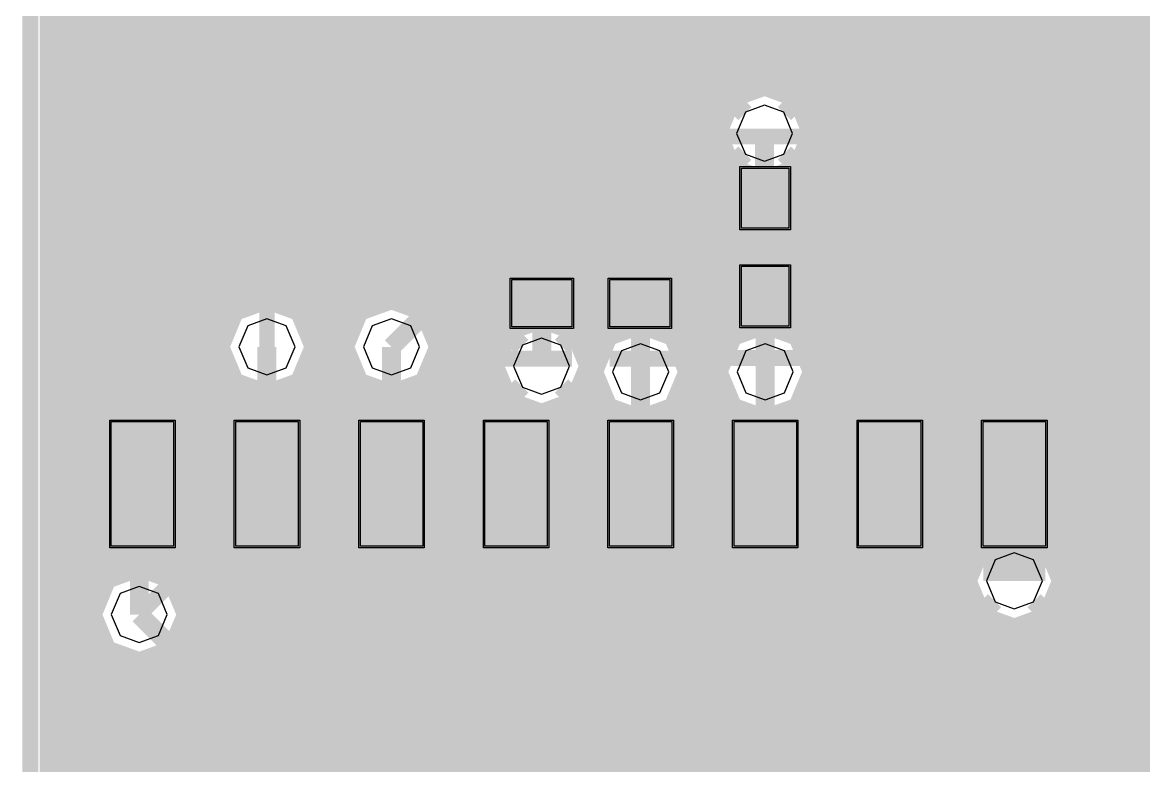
# Model space of a CAD drawing. Extents: x 0.2 to 4.14, y 0.2 to 4.15.
# Drawn here: x 0.197 to 0.906, y 1.67 to 2.14 of the extents above; entities that cross this region are included whole.
import ezdxf

# ---------------------------------------------------------------- set-up
doc = ezdxf.new("R2010")
doc.units = 0
doc.layers.get('0').update_dxf_attribs({"linetype": 'CONTINUOUS'})

msp = doc.modelspace()

# ---------------------------------------------------------------- linework, layer by layer
at = {"color": 151, "const_width": 0.01}
msp.add_lwpolyline([(0.202365, 0.210612), (0.202365, 4.14763)], dxfattribs=at)
at = {"color": 254, "const_width": 0.01}
for points in [[(0.202365, 0.210612), (0.202365, 4.14763)], [(0.631944, 2.01004), (0.631944, 2.06803)], [(0.631944, 2.06803), (0.701932, 2.06803)], [(0.701932, 2.06803), (0.701932, 2.01004)], [(0.544706, 1.99756), (0.486654, 1.99756)], [(0.486654, 1.99756), (0.486654, 1.92757)], [(0.568685, 1.99756), (0.626682, 1.99756)], [(0.626682, 1.99756), (0.626682, 1.92757)], [(0.631944, 1.986), (0.631944, 1.928)], [(0.701932, 1.928), (0.701932, 1.986)], [(0.486654, 1.92757), (0.544706, 1.92757)], [(0.626682, 1.92757), (0.568685, 1.92757)], [(0.631944, 1.928), (0.701932, 1.928)]]:
    msp.add_lwpolyline(points, dxfattribs=at)
at = {"color": 40}
for points, const_width in [([(0.202365, 0.210612), (0.202365, 4.14763)], 0.01), ([(0.391331, 1.88579), (0.391331, 2.62642)], 0.00984), ([(0.351942, 1.935), (0.351942, 2.61426)], 0.00984), ([(0.430718, 1.935), (0.857856, 2.36219)], 0.012), ([(0.666504, 2.07004), (0.666504, 2.02903)], 0.012), ([(0.666504, 2.02903), (0.666938, 2.02903)], 0.012), ([(0.666938, 1.91928), (0.666938, 1.96701)], 0.012), ([(0.525608, 1.92279), (0.525608, 1.96257)], 0.012), ([(0.525608, 1.96257), (0.525662, 1.96257)], 0.012), ([(0.587674, 1.96257), (0.588162, 1.96257)], 0.012), ([(0.588162, 1.96257), (0.588162, 1.91928)], 0.012), ([(0.271267, 1.76574), (0.391331, 1.88579)], 0.00984)]:
    msp.add_lwpolyline(points, dxfattribs=dict(at, const_width=const_width))
at = {"color": 93, "const_width": 0.01}
msp.add_lwpolyline([(0.202365, 0.210612), (0.202365, 4.14763)], dxfattribs=at)
at = {"color": 200, "const_width": 0.01}
msp.add_lwpolyline([(0.202365, 0.210612), (0.202365, 4.14763)], dxfattribs=at)
at = {"color": 13}
for points, const_width in [([(0.202365, 0.210612), (0.202365, 4.14763)], 0.01), ([(0.74566, 1.84842), (0.74566, 2.21024)], 0.012), ([(0.351942, 1.84842), (0.351942, 1.935)], 0.012), ([(0.430718, 1.84842), (0.430718, 1.935)], 0.012), ([(0.588162, 1.84842), (0.588162, 1.91928)], 0.012), ([(0.666938, 1.84842), (0.666938, 1.91928)], 0.012), ([(0.824382, 1.787), (0.824382, 1.84842)], 0.03937), ([(0.271267, 1.76574), (0.271267, 1.84842)], 0.012), ([(0.271267, 1.84842), (0.273221, 1.84842)], 0.012), ([(0.351942, 1.82872), (0.351942, 1.84842)], 0.012), ([(0.430718, 1.82872), (0.430718, 1.84842)], 0.012), ([(0.451551, 1.72911), (0.351942, 1.82872)], 0.012), ([(0.576389, 1.68306), (0.430718, 1.82872)], 0.012), ([(0.351563, 1.68544), (0.271267, 1.76574)], 0.012), ([(0.451551, 1.41738), (0.451551, 1.72911)], 0.012), ([(0.351563, 1.41738), (0.351563, 1.68544)], 0.012), ([(0.804688, 1.68306), (0.576389, 1.68306)], 0.012), ([(0.951551, 1.53614), (0.804688, 1.68306)], 0.012)]:
    msp.add_lwpolyline(points, dxfattribs=dict(at, const_width=const_width))
at = {"color": 173, "const_width": 0.01}
msp.add_lwpolyline([(0.202365, 0.210612), (0.202365, 4.14763)], dxfattribs=at)
at = {"color": 232}
for points, const_width in [([(0.213325, 4.13661), (0.213325, 1.692)], 0.01), ([(0.213325, 1.95768), (1.89025, 3.6346)], 0.01), ([(0.213325, 1.94493), (1.89025, 3.62185)], 0.01), ([(0.213325, 1.85585), (1.89025, 3.53276)], 0.01), ([(0.213325, 1.8431), (1.89025, 3.52001)], 0.01), ([(0.346083, 1.96311), (1.89025, 3.50732)], 0.01), ([(0.358615, 1.96294), (1.89025, 3.49457)], 0.01), ([(0.367567, 1.95915), (1.89025, 3.48188)], 0.01), ([(0.37424, 1.95313), (1.89025, 3.46912)], 0.01), ([(0.378906, 1.94499), (1.89025, 3.45637)], 0.01), ([(0.380642, 1.93408), (1.89025, 3.44368)], 0.01), ([(0.454156, 1.91846), (1.89025, 3.3546)], 0.01), ([(0.240397, 1.692), (1.89025, 3.34185)], 0.01), ([(0.213325, 2.13585), (1.41178, 3.33431)], 0.01), ([(0.658908, 2.09776), (1.89025, 3.3291)], 0.01), ([(0.672092, 2.09825), (1.89025, 3.3164)], 0.01), ([(0.681315, 2.09467), (1.89025, 3.30365)], 0.01), ([(0.688206, 2.08886), (1.89025, 3.2909)], 0.01), ([(0.693088, 2.081), (1.89025, 3.27821)], 0.01), ([(0.695258, 2.07047), (1.89025, 3.26546)], 0.01), ([(0.585394, 1.94786), (1.89025, 3.25276)], 0.01), ([(0.596897, 1.94667), (1.89025, 3.24001)], 0.01), ([(0.213325, 2.12315), (1.21739, 3.12717)], 0.01), ([(0.507704, 1.692), (1.89025, 3.07454)], 0.01), ([(0.5204, 1.692), (1.89025, 3.06185)], 0.01), ([(0.213325, 1.93224), (1.22141, 2.94026)], 0.01), ([(0.213325, 1.91949), (1.2226, 2.92876)], 0.01), ([(0.213325, 1.90674), (1.22689, 2.92031)], 0.01), ([(0.213325, 1.89404), (1.23334, 2.91401)], 0.01), ([(0.213325, 1.88129), (1.24186, 2.90983)], 0.01), ([(0.213325, 1.8686), (1.25369, 2.9089)], 0.01), ([(0.42155, 1.96224), (1.25629, 2.79699)], 0.01), ([(0.435385, 1.96338), (1.25846, 2.7864)], 0.01), ([(0.444824, 1.96001), (1.26329, 2.77849)], 0.01), ([(0.451878, 1.95437), (1.27018, 2.77268)], 0.01), ([(0.456922, 1.94672), (1.2793, 2.7691)], 0.01), ([(0.459364, 1.93642), (1.29243, 2.76947)], 0.01), ([(0.213325, 2.02132), (0.797038, 2.60499)], 0.01), ([(0.213325, 2.00857), (0.802517, 2.59776)], 0.01), ([(0.213325, 1.99588), (0.809787, 2.59229)], 0.01), ([(0.213325, 1.98313), (0.819065, 2.58886)], 0.01), ([(0.213325, 1.97038), (0.831706, 2.58876)], 0.01), ([(0.213325, 2.1104), (0.684299, 2.58137)], 0.01), ([(0.213325, 2.09771), (0.685764, 2.5701)], 0.01), ([(0.213325, 2.08496), (0.689942, 2.56153)], 0.01), ([(0.213325, 2.07221), (0.695964, 2.55485)], 0.01), ([(0.213325, 2.05951), (0.703831, 2.54997)], 0.01), ([(0.213325, 2.03401), (0.728787, 2.54947)], 0.01), ([(0.213325, 2.04676), (0.713975, 2.54736)], 0.01), ([(0.605306, 1.94233), (1.02007, 2.35715)], 0.01), ([(0.622233, 1.692), (1.28396, 2.35374)], 0.01), ([(0.6116, 1.93587), (1.02176, 2.34603)], 0.01), ([(0.634983, 1.692), (1.28646, 2.34347)], 0.01), ([(0.615722, 1.92731), (1.02599, 2.33757)], 0.01), ([(0.647678, 1.692), (1.29129, 2.33556)], 0.01), ([(0.616644, 1.91547), (1.03212, 2.33094)], 0.01), ([(0.660428, 1.692), (1.29791, 2.32949)], 0.01), ([(0.661296, 1.94743), (1.0262, 2.31233)], 0.01), ([(0.673774, 1.94715), (1.02007, 2.29346)], 0.01), ([(0.682617, 1.94331), (1.02192, 2.28256)], 0.01), ([(0.68929, 1.93722), (1.02626, 2.27419)], 0.01), ([(0.494954, 1.692), (1.06679, 2.26383)], 0.01), ([(0.693901, 1.9291), (1.0325, 2.26768)], 0.01), ([(0.695583, 1.91808), (1.04053, 2.26303)], 0.01), ([(0.48226, 1.692), (1.05094, 2.26069)], 0.01), ([(0.533149, 1.692), (1.07254, 2.23139)], 0.01), ([(0.545899, 1.692), (1.07161, 2.21772)], 0.01), ([(0.558594, 1.692), (1.0746, 2.20801)], 0.01), ([(0.571343, 1.692), (1.07981, 2.20047)], 0.01), ([(0.584039, 1.692), (1.08675, 2.19467)], 0.01), ([(0.596789, 1.692), (1.09565, 2.19086)], 0.01), ([(0.609538, 1.692), (1.10748, 2.18994)], 0.01), ([(0.896158, 1.91542), (1.16488, 2.18414)], 0.01), ([(0.646213, 2.09039), (0.654025, 2.08257)], 0.01181), ([(0.686849, 2.09039), (0.679036, 2.08257)], 0.01181), ([(0.253147, 1.692), (0.638835, 2.07769)], 0.01), ([(0.52539, 1.95156), (0.638346, 2.06451)], 0.01), ([(0.646213, 2.04975), (0.654025, 2.05751)], 0.01181), ([(0.686849, 2.04975), (0.679036, 2.05751)], 0.01181), ([(0.536133, 1.94954), (0.641872, 2.05528)], 0.01), ([(0.544108, 1.94476), (0.647678, 2.04839)], 0.01), ([(0.549968, 1.93793), (0.655544, 2.04351)], 0.01), ([(0.553657, 1.92887), (0.666124, 2.04135)], 0.01), ([(0.213325, 1.75401), (0.403483, 1.94413)], 0.01), ([(0.213325, 1.8304), (0.323839, 1.94092)], 0.01), ([(0.266004, 1.79394), (0.402344, 1.93033)], 0.01), ([(0.213325, 1.81765), (0.324056, 1.92833)], 0.01), ([(0.265842, 1.692), (0.496853, 1.92301)], 0.01), ([(0.405871, 1.692), (0.638726, 1.92486)], 0.01), ([(0.213325, 1.80496), (0.327854, 1.91943)], 0.01), ([(0.278321, 1.79357), (0.405707, 1.9209)], 0.01), ([(0.55344, 1.91596), (0.559625, 1.9221)], 0.01), ([(0.213325, 1.79221), (0.333876, 1.91271)], 0.01), ([(0.278592, 1.692), (0.498861, 1.91228)], 0.01), ([(0.287164, 1.78965), (0.41135, 1.91385)], 0.01), ([(0.293782, 1.78353), (0.419, 1.90881)], 0.01), ([(0.299914, 1.76421), (0.447265, 1.91157)], 0.01), ([(0.342231, 1.692), (0.560818, 1.91058)], 0.01), ([(0.418619, 1.692), (0.639051, 1.91243)], 0.01), ([(0.673178, 1.692), (0.896158, 1.91499)], 0.01), ([(0.896158, 1.692), (0.896158, 1.91542)], 0.01), ([(0.213325, 1.77946), (0.34196, 1.9081)], 0.01), ([(0.213325, 1.76676), (0.352919, 1.90631)], 0.01), ([(0.291342, 1.692), (0.503635, 1.90429)], 0.01), ([(0.298286, 1.77533), (0.429308, 1.90636)], 0.01), ([(0.354981, 1.692), (0.565104, 1.90218)], 0.01), ([(0.431315, 1.692), (0.642904, 1.90354)], 0.01), ([(0.685872, 1.692), (0.896158, 1.90229)], 0.01), ([(0.304036, 1.692), (0.510471, 1.89839)], 0.01), ([(0.316786, 1.692), (0.519531, 1.89475)], 0.01), ([(0.329482, 1.692), (0.532443, 1.89492)], 0.01), ([(0.367676, 1.692), (0.57156, 1.89583)], 0.01), ([(0.444065, 1.692), (0.648926, 1.89686)], 0.01), ([(0.380425, 1.692), (0.580132, 1.89171)], 0.01), ([(0.393121, 1.692), (0.59196, 1.89079)], 0.01), ([(0.45676, 1.692), (0.657064, 1.89231)], 0.01), ([(0.46951, 1.692), (0.668078, 1.89057)], 0.01), ([(0.822265, 1.81565), (0.896158, 1.88954)], 0.01), ([(0.83355, 1.81418), (0.896158, 1.87685)], 0.01), ([(0.841851, 1.80979), (0.896158, 1.8641)], 0.01), ([(0.848036, 1.80328), (0.896158, 1.85135)], 0.01), ([(0.852106, 1.79454), (0.896158, 1.83865)], 0.01), ([(0.852756, 1.7825), (0.896158, 1.8259)], 0.01), ([(0.774957, 1.692), (0.896158, 1.81321)], 0.01), ([(0.787706, 1.692), (0.896158, 1.80046)], 0.01), ([(0.698622, 1.692), (0.795736, 1.78917)], 0.01), ([(0.800456, 1.692), (0.896158, 1.78771)], 0.01), ([(0.711317, 1.692), (0.7972, 1.77783)], 0.01), ([(0.813151, 1.692), (0.896158, 1.77501)], 0.01), ([(0.213325, 1.74132), (0.243001, 1.77094)], 0.01), ([(0.724067, 1.692), (0.801594, 1.76953)], 0.01), ([(0.736817, 1.692), (0.808106, 1.76335)], 0.01), ([(0.8259, 1.692), (0.896158, 1.76226)], 0.01), ([(0.213325, 1.72857), (0.243435, 1.75863)], 0.01), ([(0.749511, 1.692), (0.81684, 1.75928)], 0.01), ([(0.762261, 1.692), (0.828885, 1.75863)], 0.01), ([(0.213325, 1.71582), (0.247342, 1.74983)], 0.01), ([(0.838596, 1.692), (0.896158, 1.74957)], 0.01), ([(0.213325, 1.70313), (0.253418, 1.74322)], 0.01), ([(0.214953, 1.692), (0.26161, 1.73867)], 0.01), ([(0.227701, 1.692), (0.272732, 1.73703)], 0.01), ([(0.851346, 1.692), (0.896158, 1.73682)], 0.01), ([(0.864094, 1.692), (0.896158, 1.72407)], 0.01), ([(0.87679, 1.692), (0.896158, 1.71138)], 0.01), ([(0.88954, 1.692), (0.896158, 1.69863)], 0.01), ([(0.213325, 1.692), (0.896158, 1.692)], 0.01)]:
    msp.add_lwpolyline(points, dxfattribs=dict(at, const_width=const_width))
at = {"color": 60}
for points, const_width in [([(0.213325, 4.13661), (0.213325, 0.221625)], 0.01), ([(0.213325, 1.94769), (1.89025, 3.62462)], 0.01), ([(0.213325, 1.85856), (1.89025, 3.53549)], 0.01), ([(0.213325, 1.84586), (1.89025, 3.52279)], 0.01), ([(0.342285, 1.96208), (1.89025, 3.51004)], 0.01), ([(0.356336, 1.96338), (1.89025, 3.49729)], 0.01), ([(0.365831, 1.96018), (1.89025, 3.4846)], 0.01), ([(0.372993, 1.95458), (1.89025, 3.47185)], 0.01), ([(0.378093, 1.94694), (1.89025, 3.45915)], 0.01), ([(0.380642, 1.93674), (1.89025, 3.4464)], 0.01), ([(0.457411, 1.92443), (1.89025, 3.35732)], 0.01), ([(0.294325, 1.74864), (1.89025, 3.34457)], 0.01), ([(0.213325, 2.13861), (1.40994, 3.33518)], 0.01), ([(0.654622, 2.09619), (1.89025, 3.33188)], 0.01), ([(0.66976, 2.09858), (1.89025, 3.31913)], 0.01), ([(0.213325, 2.12586), (1.40224, 3.31472)], 0.01), ([(0.679525, 2.09565), (1.89025, 3.30638)], 0.01), ([(0.686903, 2.09028), (1.89025, 3.29368)], 0.01), ([(0.692219, 2.0829), (1.89025, 3.28093)], 0.01), ([(0.695096, 2.07303), (1.89025, 3.26822)], 0.01), ([(0.692437, 2.05761), (1.89025, 3.25549)], 0.01), ([(0.594726, 1.94721), (1.89025, 3.24274)], 0.01), ([(0.342447, 1.52951), (1.89025, 3.07731)], 0.01), ([(0.392415, 1.56674), (1.89025, 3.06456)], 0.01), ([(0.213325, 1.93494), (1.22195, 2.94353)], 0.01), ([(0.213325, 1.92219), (1.22201, 2.93087)], 0.01), ([(0.213325, 1.9095), (1.2258, 2.92193)], 0.01), ([(0.213325, 1.89675), (1.23177, 2.91521)], 0.01), ([(0.213325, 1.88406), (1.23985, 2.91054)], 0.01), ([(0.213325, 1.87131), (1.25071, 2.90869)], 0.01), ([(0.213325, 1.96039), (1.12478, 2.87185)], 0.01), ([(0.416667, 1.96007), (1.25646, 2.79986)], 0.01), ([(0.432997, 1.96365), (1.2577, 2.78836)], 0.01), ([(0.443033, 1.96094), (1.26204, 2.78)], 0.01), ([(0.450575, 1.95578), (1.2685, 2.77371)], 0.01), ([(0.456054, 1.94851), (1.27713, 2.76964)], 0.01), ([(0.459147, 1.93892), (1.28901, 2.76878)], 0.01), ([(0.213325, 2.02403), (0.796115, 2.60678)], 0.01), ([(0.213325, 2.01133), (0.801161, 2.59912)], 0.01), ([(0.213325, 1.99858), (0.808051, 2.59332)], 0.01), ([(0.213325, 1.98583), (0.816894, 2.58942)], 0.01), ([(0.213325, 1.97314), (0.828558, 2.58832)], 0.01), ([(0.213325, 2.11313), (0.684571, 2.58436)], 0.01), ([(0.213325, 2.10042), (0.685167, 2.57221)], 0.01), ([(0.213325, 2.08767), (0.688857, 2.56321)], 0.01), ([(0.213325, 2.07497), (0.694553, 2.55615)], 0.01), ([(0.213325, 2.06222), (0.701986, 2.55089)], 0.01), ([(0.213325, 2.03678), (0.724772, 2.54824)], 0.01), ([(0.213325, 2.04947), (0.711535, 2.54769)], 0.01), ([(0.603678, 1.94347), (1.02029, 2.36008)], 0.01), ([(0.610406, 1.93744), (1.0211, 2.34814)], 0.01), ([(0.507596, 1.56733), (1.2857, 2.34549)], 0.01), ([(0.517524, 1.56451), (1.29009, 2.33712)], 0.01), ([(0.615072, 1.92936), (1.0249, 2.33919)], 0.01), ([(0.525662, 1.55994), (1.29633, 2.33062)], 0.01), ([(0.616863, 1.91846), (1.03065, 2.33225)], 0.01), ([(0.657607, 1.94646), (1.03819, 2.32704)], 0.01), ([(0.532335, 1.55387), (1.28852, 2.31006)], 0.01), ([(0.537543, 1.54639), (1.28385, 2.29269)], 0.01), ([(0.671496, 1.94764), (1.02024, 2.29633)], 0.01), ([(0.680935, 1.94433), (1.02127, 2.28467)], 0.01), ([(0.738769, 1.54394), (1.48356, 2.28874)], 0.01), ([(0.688043, 1.93869), (1.02517, 2.27582)], 0.01), ([(0.693088, 1.93104), (1.03098, 2.26893)], 0.01), ([(0.695583, 1.92079), (1.03863, 2.26383)], 0.01), ([(0.340332, 1.5401), (1.06234, 2.2621)], 0.01), ([(0.690701, 1.90315), (1.04845, 2.2609)], 0.01), ([(0.405925, 1.56754), (1.07406, 2.23562)], 0.01), ([(0.819119, 1.81521), (1.23741, 2.2335)], 0.01), ([(0.831435, 1.81483), (1.23714, 2.22054)], 0.01), ([(0.416233, 1.56506), (1.07134, 2.22021)], 0.01), ([(0.424587, 1.56071), (1.07378, 2.2099)], 0.01), ([(0.840278, 1.81093), (1.2404, 2.2111)], 0.01), ([(0.431424, 1.55485), (1.0785, 2.20188)], 0.01), ([(0.741863, 1.53435), (1.40989, 2.20231)], 0.01), ([(0.846897, 1.80485), (1.24577, 2.20367)], 0.01), ([(0.436903, 1.54758), (1.08507, 2.19575)], 0.01), ([(0.494683, 1.56717), (1.12505, 2.19754)], 0.01), ([(0.440756, 1.53874), (1.09353, 2.19146)], 0.01), ([(0.442546, 1.52778), (1.10455, 2.18978)], 0.01), ([(0.784125, 1.56386), (1.41206, 2.19179)], 0.01), ([(0.800726, 1.56776), (1.41689, 2.18392)], 0.01), ([(0.812121, 1.56635), (1.42383, 2.17811)], 0.01), ([(0.851454, 1.79665), (1.15484, 2.10004)], 0.01), ([(0.853082, 1.78554), (1.15441, 2.08692)], 0.01), ([(0.213325, 1.65494), (0.640408, 2.08197)], 0.01), ([(0.633137, 1.5529), (1.15766, 2.07742)], 0.01), ([(0.522515, 1.95139), (0.637967, 2.06683)], 0.01), ([(0.534125, 1.95025), (0.640896, 2.05707)], 0.01), ([(0.542589, 1.94596), (0.646267, 2.04969)], 0.01), ([(0.548882, 1.93956), (0.6537, 2.04438)], 0.01), ([(0.58214, 1.94732), (0.678982, 2.04417)], 0.01), ([(0.553114, 1.93104), (0.663574, 2.0415)], 0.01), ([(0.638183, 1.54519), (1.09115, 1.99815)], 0.01), ([(0.641547, 1.53581), (1.08702, 1.98133)], 0.01), ([(0.680176, 1.56174), (1.08914, 1.97071)], 0.01), ([(0.698839, 1.56765), (1.0937, 1.96251)], 0.01), ([(0.710667, 1.56674), (1.10004, 1.95617)], 0.01), ([(0.719997, 1.56336), (1.10829, 1.95167)], 0.01), ([(0.733942, 1.55186), (1.13618, 1.9541)], 0.01), ([(0.213325, 1.83311), (0.324924, 1.94472)], 0.01), ([(0.376139, 1.91954), (0.405653, 1.94906)], 0.01), ([(0.505262, 1.94314), (0.513075, 1.93533)], 0.01181), ([(0.545899, 1.94314), (0.538086, 1.93533)], 0.01181), ([(0.727701, 1.55832), (1.11898, 1.9496)], 0.01), ([(0.213325, 1.82042), (0.323568, 1.93061)], 0.01), ([(0.262369, 1.79303), (0.402072, 1.93278)], 0.01), ([(0.213325, 1.50222), (0.639757, 1.9286)], 0.01), ([(0.213325, 1.64219), (0.497017, 1.92589)], 0.01), ([(0.55409, 1.91928), (0.560112, 1.92535)], 0.01), ([(0.213325, 1.80767), (0.326822, 1.92111)], 0.01), ([(0.276096, 1.79406), (0.404785, 1.92269)], 0.01), ([(0.213325, 1.6295), (0.498156, 1.91428)], 0.01), ([(0.213325, 1.79492), (0.332411, 1.91401)], 0.01), ([(0.213325, 1.56586), (0.560221, 1.91271)], 0.01), ([(0.213325, 1.75672), (0.367404, 1.91081)], 0.01), ([(0.213325, 1.78222), (0.340007, 1.9089)], 0.01), ([(0.285482, 1.79069), (0.409939, 1.91515)], 0.01), ([(0.289985, 1.56608), (0.638564, 1.91471)], 0.01), ([(0.292535, 1.78504), (0.41721, 1.90967)], 0.01), ([(0.505262, 1.9025), (0.513075, 1.91032)], 0.01181), ([(0.545899, 1.9025), (0.538086, 1.91032)], 0.01181), ([(0.213325, 1.76947), (0.350206, 1.90636)], 0.01), ([(0.213325, 1.61675), (0.502442, 1.90582)], 0.01), ([(0.213325, 1.55311), (0.564019, 1.90375)], 0.01), ([(0.297526, 1.77729), (0.426812, 1.90657)], 0.01), ([(0.299968, 1.76699), (0.441297, 1.90831)], 0.01), ([(0.304253, 1.56765), (0.641872, 1.90528)], 0.01), ([(0.213325, 1.604), (0.508843, 1.89947)], 0.01), ([(0.213325, 1.54036), (0.569988, 1.89703)], 0.01), ([(0.213325, 1.59131), (0.517361, 1.89529)], 0.01), ([(0.314887, 1.56554), (0.647461, 1.89817)], 0.01), ([(0.336208, 1.54867), (0.682997, 1.89551)], 0.01), ([(0.213325, 1.57856), (0.529081, 1.89432)], 0.01), ([(0.213325, 1.52767), (0.578071, 1.89242)], 0.01), ([(0.213325, 1.51492), (0.588975, 1.89057)], 0.01), ([(0.32346, 1.56142), (0.655165, 1.89307)], 0.01), ([(0.330567, 1.55578), (0.665364, 1.89063)], 0.01), ([(0.80409, 1.80729), (0.811849, 1.79953)], 0.01181), ([(0.844726, 1.80729), (0.836914, 1.79953)], 0.01181), ([(0.541178, 1.53728), (0.796169, 1.79226)], 0.01), ([(0.213325, 1.74403), (0.243924, 1.77463)], 0.01), ([(0.542535, 1.52593), (0.79655, 1.77994)], 0.01), ([(0.80409, 1.76671), (0.811849, 1.77447)], 0.01181), ([(0.844726, 1.76671), (0.836914, 1.77447)], 0.01181), ([(0.596843, 1.56749), (0.800456, 1.77111)], 0.01), ([(0.213325, 1.73128), (0.242947, 1.7609)], 0.01), ([(0.609104, 1.56706), (0.806586, 1.76449)], 0.01), ([(0.618761, 1.56396), (0.814725, 1.75993)], 0.01), ([(0.626682, 1.55914), (0.825846, 1.75831)], 0.01), ([(0.213325, 1.71858), (0.246311, 1.75151)], 0.01), ([(0.213325, 1.70583), (0.251953, 1.74447)], 0.01), ([(0.213325, 1.66764), (0.288357, 1.74268)], 0.01), ([(0.213325, 1.69308), (0.259657, 1.73942)], 0.01), ([(0.213325, 1.68039), (0.270019, 1.73703)], 0.01)]:
    msp.add_lwpolyline(points, dxfattribs=dict(at, const_width=const_width))
at = {"color": 232, "const_width": 0.01}
for points in [[(0.695258, 2.07004), (0.686253, 2.09164), (0.666504, 2.09879), (0.646756, 2.09164), (0.637804, 2.07004), (0.646756, 2.04856), (0.666504, 2.04139), (0.686253, 2.04856), (0.695258, 2.07004)], [(0.695258, 2.07004), (0.686253, 2.09164), (0.666504, 2.09879), (0.646756, 2.09164), (0.637804, 2.07004), (0.646756, 2.04856), (0.666504, 2.04139), (0.686253, 2.04856), (0.695258, 2.07004)], [(0.380697, 1.935), (0.37169, 1.9566), (0.351942, 1.96376), (0.332194, 1.9566), (0.323242, 1.935), (0.332194, 1.91351), (0.351942, 1.90636), (0.37169, 1.91351), (0.380697, 1.935)], [(0.380697, 1.935), (0.37169, 1.9566), (0.351942, 1.96376), (0.332194, 1.9566), (0.323242, 1.935), (0.332194, 1.91351), (0.351942, 1.90636), (0.37169, 1.91351), (0.380697, 1.935)], [(0.459418, 1.935), (0.450412, 1.9566), (0.430664, 1.96376), (0.410915, 1.9566), (0.401964, 1.935), (0.410915, 1.91351), (0.430664, 1.90636), (0.450412, 1.91351), (0.459418, 1.935)], [(0.459418, 1.935), (0.450412, 1.9566), (0.430664, 1.96376), (0.410915, 1.9566), (0.401964, 1.935), (0.410915, 1.91351), (0.430664, 1.90636), (0.450412, 1.91351), (0.459418, 1.935)], [(0.554308, 1.92279), (0.545301, 1.94439), (0.525553, 1.95156), (0.505806, 1.94439), (0.496853, 1.92279), (0.505806, 1.90126), (0.525553, 1.8941), (0.545301, 1.90126), (0.554308, 1.92279)], [(0.554308, 1.92279), (0.545301, 1.94439), (0.525553, 1.95156), (0.505806, 1.94439), (0.496853, 1.92279), (0.505806, 1.90126), (0.525553, 1.8941), (0.545301, 1.90126), (0.554308, 1.92279)], [(0.616917, 1.91928), (0.60791, 1.94086), (0.588162, 1.94803), (0.568414, 1.94086), (0.559461, 1.91928), (0.568414, 1.89774), (0.588162, 1.89057), (0.60791, 1.89774), (0.616917, 1.91928)], [(0.616917, 1.91928), (0.60791, 1.94086), (0.588162, 1.94803), (0.568414, 1.94086), (0.559461, 1.91928), (0.568414, 1.89774), (0.588162, 1.89057), (0.60791, 1.89774), (0.616917, 1.91928)], [(0.695637, 1.91928), (0.686632, 1.94086), (0.666883, 1.94803), (0.647136, 1.94086), (0.638183, 1.91928), (0.647136, 1.89774), (0.666883, 1.89057), (0.686632, 1.89774), (0.695637, 1.91928)], [(0.695637, 1.91928), (0.686632, 1.94086), (0.666883, 1.94803), (0.647136, 1.94086), (0.638183, 1.91928), (0.647136, 1.89774), (0.666883, 1.89057), (0.686632, 1.89774), (0.695637, 1.91928)], [(0.853136, 1.787), (0.844129, 1.80854), (0.824382, 1.81569), (0.804633, 1.80854), (0.795682, 1.787), (0.804633, 1.76546), (0.824382, 1.75831), (0.844129, 1.76546), (0.853136, 1.787)], [(0.853136, 1.787), (0.844129, 1.80854), (0.824382, 1.81569), (0.804633, 1.80854), (0.795682, 1.787), (0.804633, 1.76546), (0.824382, 1.75831), (0.844129, 1.76546), (0.853136, 1.787)], [(0.299968, 1.76574), (0.290961, 1.78733), (0.271267, 1.79449), (0.251519, 1.78733), (0.242567, 1.76574), (0.251519, 1.74419), (0.271267, 1.73703), (0.290961, 1.74419), (0.299968, 1.76574)], [(0.299968, 1.76574), (0.290961, 1.78733), (0.271267, 1.79449), (0.251519, 1.78733), (0.242567, 1.76574), (0.251519, 1.74419), (0.271267, 1.73703), (0.290961, 1.74419), (0.299968, 1.76574)]]:
    msp.add_lwpolyline(points, close=True, dxfattribs=at)
at = {"color": 60, "const_width": 0.01}
for points in [[(0.695258, 2.07004), (0.686253, 2.09164), (0.666504, 2.09879), (0.646756, 2.09164), (0.637804, 2.07004), (0.646756, 2.04856), (0.666504, 2.04139), (0.686253, 2.04856), (0.695258, 2.07004)], [(0.695258, 2.07004), (0.686253, 2.09164), (0.666504, 2.09879), (0.646756, 2.09164), (0.637804, 2.07004), (0.646756, 2.04856), (0.666504, 2.04139), (0.686253, 2.04856), (0.695258, 2.07004)], [(0.380697, 1.935), (0.37169, 1.9566), (0.351942, 1.96376), (0.332194, 1.9566), (0.323242, 1.935), (0.332194, 1.91351), (0.351942, 1.90636), (0.37169, 1.91351), (0.380697, 1.935)], [(0.380697, 1.935), (0.37169, 1.9566), (0.351942, 1.96376), (0.332194, 1.9566), (0.323242, 1.935), (0.332194, 1.91351), (0.351942, 1.90636), (0.37169, 1.91351), (0.380697, 1.935)], [(0.459418, 1.935), (0.450412, 1.9566), (0.430664, 1.96376), (0.410915, 1.9566), (0.401964, 1.935), (0.410915, 1.91351), (0.430664, 1.90636), (0.450412, 1.91351), (0.459418, 1.935)], [(0.459418, 1.935), (0.450412, 1.9566), (0.430664, 1.96376), (0.410915, 1.9566), (0.401964, 1.935), (0.410915, 1.91351), (0.430664, 1.90636), (0.450412, 1.91351), (0.459418, 1.935)], [(0.554308, 1.92279), (0.545301, 1.94439), (0.525553, 1.95156), (0.505806, 1.94439), (0.496853, 1.92279), (0.505806, 1.90126), (0.525553, 1.8941), (0.545301, 1.90126), (0.554308, 1.92279)], [(0.554308, 1.92279), (0.545301, 1.94439), (0.525553, 1.95156), (0.505806, 1.94439), (0.496853, 1.92279), (0.505806, 1.90126), (0.525553, 1.8941), (0.545301, 1.90126), (0.554308, 1.92279)], [(0.616917, 1.91928), (0.60791, 1.94086), (0.588162, 1.94803), (0.568414, 1.94086), (0.559461, 1.91928), (0.568414, 1.89774), (0.588162, 1.89057), (0.60791, 1.89774), (0.616917, 1.91928)], [(0.616917, 1.91928), (0.60791, 1.94086), (0.588162, 1.94803), (0.568414, 1.94086), (0.559461, 1.91928), (0.568414, 1.89774), (0.588162, 1.89057), (0.60791, 1.89774), (0.616917, 1.91928)], [(0.695637, 1.91928), (0.686632, 1.94086), (0.666883, 1.94803), (0.647136, 1.94086), (0.638183, 1.91928), (0.647136, 1.89774), (0.666883, 1.89057), (0.686632, 1.89774), (0.695637, 1.91928)], [(0.695637, 1.91928), (0.686632, 1.94086), (0.666883, 1.94803), (0.647136, 1.94086), (0.638183, 1.91928), (0.647136, 1.89774), (0.666883, 1.89057), (0.686632, 1.89774), (0.695637, 1.91928)], [(0.853136, 1.787), (0.844129, 1.80854), (0.824382, 1.81569), (0.804633, 1.80854), (0.795682, 1.787), (0.804633, 1.76546), (0.824382, 1.75831), (0.844129, 1.76546), (0.853136, 1.787)], [(0.853136, 1.787), (0.844129, 1.80854), (0.824382, 1.81569), (0.804633, 1.80854), (0.795682, 1.787), (0.804633, 1.76546), (0.824382, 1.75831), (0.844129, 1.76546), (0.853136, 1.787)], [(0.299968, 1.76574), (0.290961, 1.78733), (0.271267, 1.79449), (0.251519, 1.78733), (0.242567, 1.76574), (0.251519, 1.74419), (0.271267, 1.73703), (0.290961, 1.74419), (0.299968, 1.76574)], [(0.299968, 1.76574), (0.290961, 1.78733), (0.271267, 1.79449), (0.251519, 1.78733), (0.242567, 1.76574), (0.251519, 1.74419), (0.271267, 1.73703), (0.290961, 1.74419), (0.299968, 1.76574)]]:
    msp.add_lwpolyline(points, close=True, dxfattribs=at)
at = {"color": 40}
for points in [[(0.684244, 2.07004), (0.678657, 2.08339), (0.666504, 2.08778), (0.654351, 2.08339), (0.648817, 2.07004), (0.654351, 2.05681), (0.666504, 2.05236), (0.678657, 2.05681), (0.684244, 2.07004)], [(0.65191, 2.04801), (0.681912, 2.04801), (0.681912, 2.01004), (0.65191, 2.01004), (0.65191, 2.04801)], [(0.65191, 1.986), (0.681912, 1.986), (0.681912, 1.94803), (0.65191, 1.94803), (0.65191, 1.986)], [(0.506674, 1.9776), (0.54465, 1.9776), (0.54465, 1.9476), (0.506674, 1.9476), (0.506674, 1.9776)], [(0.568685, 1.9776), (0.606662, 1.9776), (0.606662, 1.9476), (0.568685, 1.9476), (0.568685, 1.9776)], [(0.369683, 1.935), (0.364094, 1.94835), (0.351942, 1.95275), (0.339789, 1.94835), (0.334256, 1.935), (0.339789, 1.92176), (0.351942, 1.91732), (0.364094, 1.92176), (0.369683, 1.935)], [(0.448406, 1.935), (0.442817, 1.94835), (0.430664, 1.95275), (0.418511, 1.94835), (0.412978, 1.935), (0.418511, 1.92176), (0.430664, 1.91732), (0.442817, 1.92176), (0.448406, 1.935)], [(0.543294, 1.92279), (0.537706, 1.93614), (0.525553, 1.94054), (0.5134, 1.93614), (0.507867, 1.92279), (0.5134, 1.90956), (0.525553, 1.90511), (0.537706, 1.90956), (0.543294, 1.92279)], [(0.605903, 1.91928), (0.600315, 1.93257), (0.588162, 1.93701), (0.57601, 1.93257), (0.570475, 1.91928), (0.57601, 1.90603), (0.588162, 1.90158), (0.600315, 1.90603), (0.605903, 1.91928)], [(0.684625, 1.91928), (0.679036, 1.93257), (0.666883, 1.93701), (0.654731, 1.93257), (0.649197, 1.91928), (0.654731, 1.90603), (0.666883, 1.90158), (0.679036, 1.90603), (0.684625, 1.91928)], [(0.842122, 1.787), (0.836535, 1.80029), (0.824382, 1.80474), (0.812229, 1.80029), (0.806694, 1.787), (0.812229, 1.77376), (0.824382, 1.76932), (0.836535, 1.77376), (0.842122, 1.787)], [(0.288954, 1.76574), (0.283365, 1.77903), (0.271213, 1.78347), (0.25906, 1.77903), (0.253526, 1.76574), (0.25906, 1.7525), (0.271213, 1.74804), (0.283365, 1.7525), (0.288954, 1.76574)]]:
    msp.add_lwpolyline(points, close=True, dxfattribs=at)
at = {"color": 232}
msp.add_lwpolyline([(0.684244, 2.07004), (0.678657, 2.08339), (0.666504, 2.08778), (0.654351, 2.08339), (0.648817, 2.07004), (0.654351, 2.05681), (0.666504, 2.05236), (0.678657, 2.05681), (0.684244, 2.07004)], close=True, dxfattribs=at)
at = {"color": 13}
for points in [[(0.684244, 2.07004), (0.678657, 2.08339), (0.666504, 2.08778), (0.654351, 2.08339), (0.648817, 2.07004), (0.654351, 2.05681), (0.666504, 2.05236), (0.678657, 2.05681), (0.684244, 2.07004)], [(0.369683, 1.935), (0.364094, 1.94835), (0.351942, 1.95275), (0.339789, 1.94835), (0.334256, 1.935), (0.339789, 1.92176), (0.351942, 1.91732), (0.364094, 1.92176), (0.369683, 1.935)], [(0.448406, 1.935), (0.442817, 1.94835), (0.430664, 1.95275), (0.418511, 1.94835), (0.412978, 1.935), (0.418511, 1.92176), (0.430664, 1.91732), (0.442817, 1.92176), (0.448406, 1.935)], [(0.543294, 1.92279), (0.537706, 1.93614), (0.525553, 1.94054), (0.5134, 1.93614), (0.507867, 1.92279), (0.5134, 1.90956), (0.525553, 1.90511), (0.537706, 1.90956), (0.543294, 1.92279)], [(0.605903, 1.91928), (0.600315, 1.93257), (0.588162, 1.93701), (0.57601, 1.93257), (0.570475, 1.91928), (0.57601, 1.90603), (0.588162, 1.90158), (0.600315, 1.90603), (0.605903, 1.91928)], [(0.684625, 1.91928), (0.679036, 1.93257), (0.666883, 1.93701), (0.654731, 1.93257), (0.649197, 1.91928), (0.654731, 1.90603), (0.666883, 1.90158), (0.679036, 1.90603), (0.684625, 1.91928)], [(0.253526, 1.88775), (0.292914, 1.88775), (0.292914, 1.80903), (0.253526, 1.80903), (0.253526, 1.88775)], [(0.332303, 1.88775), (0.37169, 1.88775), (0.37169, 1.80903), (0.332303, 1.80903), (0.332303, 1.88775)], [(0.411025, 1.88775), (0.450412, 1.88775), (0.450412, 1.80903), (0.411025, 1.80903), (0.411025, 1.88775)], [(0.489746, 1.88775), (0.529135, 1.88775), (0.529135, 1.80903), (0.489746, 1.80903), (0.489746, 1.88775)], [(0.568522, 1.88775), (0.60791, 1.88775), (0.60791, 1.80903), (0.568522, 1.80903), (0.568522, 1.88775)], [(0.647244, 1.88775), (0.686632, 1.88775), (0.686632, 1.80903), (0.647244, 1.80903), (0.647244, 1.88775)], [(0.725965, 1.88775), (0.765354, 1.88775), (0.765354, 1.80903), (0.725965, 1.80903), (0.725965, 1.88775)], [(0.804742, 1.88775), (0.844129, 1.88775), (0.844129, 1.80903), (0.804742, 1.80903), (0.804742, 1.88775)], [(0.842122, 1.787), (0.836535, 1.80029), (0.824382, 1.80474), (0.812229, 1.80029), (0.806694, 1.787), (0.812229, 1.77376), (0.824382, 1.76932), (0.836535, 1.77376), (0.842122, 1.787)], [(0.288954, 1.76574), (0.283365, 1.77903), (0.271213, 1.78347), (0.25906, 1.77903), (0.253526, 1.76574), (0.25906, 1.7525), (0.271213, 1.74804), (0.283365, 1.7525), (0.288954, 1.76574)]]:
    msp.add_lwpolyline(points, close=True, dxfattribs=at)
at = {"color": 151}
for points in [[(0.650933, 2.04899), (0.682943, 2.04899), (0.682943, 2.009), (0.650933, 2.009), (0.650933, 2.04899)], [(0.650933, 1.98697), (0.682943, 1.98697), (0.682943, 1.947), (0.650933, 1.947), (0.650933, 1.98697)], [(0.505697, 1.97857), (0.545682, 1.97857), (0.545682, 1.94656), (0.505697, 1.94656), (0.505697, 1.97857)], [(0.567654, 1.97857), (0.607639, 1.97857), (0.607639, 1.94656), (0.567654, 1.94656), (0.567654, 1.97857)]]:
    msp.add_lwpolyline(points, close=True, dxfattribs=at)
at = {"color": 60}
for points in [[(0.543294, 1.92279), (0.537706, 1.93614), (0.525553, 1.94054), (0.5134, 1.93614), (0.507867, 1.92279), (0.5134, 1.90956), (0.525553, 1.90511), (0.537706, 1.90956), (0.543294, 1.92279)], [(0.842122, 1.787), (0.836535, 1.80029), (0.824382, 1.80474), (0.812229, 1.80029), (0.806694, 1.787), (0.812229, 1.77376), (0.824382, 1.76932), (0.836535, 1.77376), (0.842122, 1.787)]]:
    msp.add_lwpolyline(points, close=True, dxfattribs=at)
at = {"color": 93}
for points in [[(0.25255, 1.88878), (0.293946, 1.88878), (0.293946, 1.80806), (0.25255, 1.80806), (0.25255, 1.88878)], [(0.331272, 1.88878), (0.372667, 1.88878), (0.372667, 1.80806), (0.331272, 1.80806), (0.331272, 1.88878)], [(0.409993, 1.88878), (0.451389, 1.88878), (0.451389, 1.80806), (0.409993, 1.80806), (0.409993, 1.88878)], [(0.488769, 1.88878), (0.530165, 1.88878), (0.530165, 1.80806), (0.488769, 1.80806), (0.488769, 1.88878)], [(0.567492, 1.88878), (0.608886, 1.88878), (0.608886, 1.80806), (0.567492, 1.80806), (0.567492, 1.88878)], [(0.646213, 1.88878), (0.687608, 1.88878), (0.687608, 1.80806), (0.646213, 1.80806), (0.646213, 1.88878)], [(0.724989, 1.88878), (0.766385, 1.88878), (0.766385, 1.80806), (0.724989, 1.80806), (0.724989, 1.88878)], [(0.803711, 1.88878), (0.845107, 1.88878), (0.845107, 1.80806), (0.803711, 1.80806), (0.803711, 1.88878)]]:
    msp.add_lwpolyline(points, close=True, dxfattribs=at)

doc.saveas('drawing.dxf')
